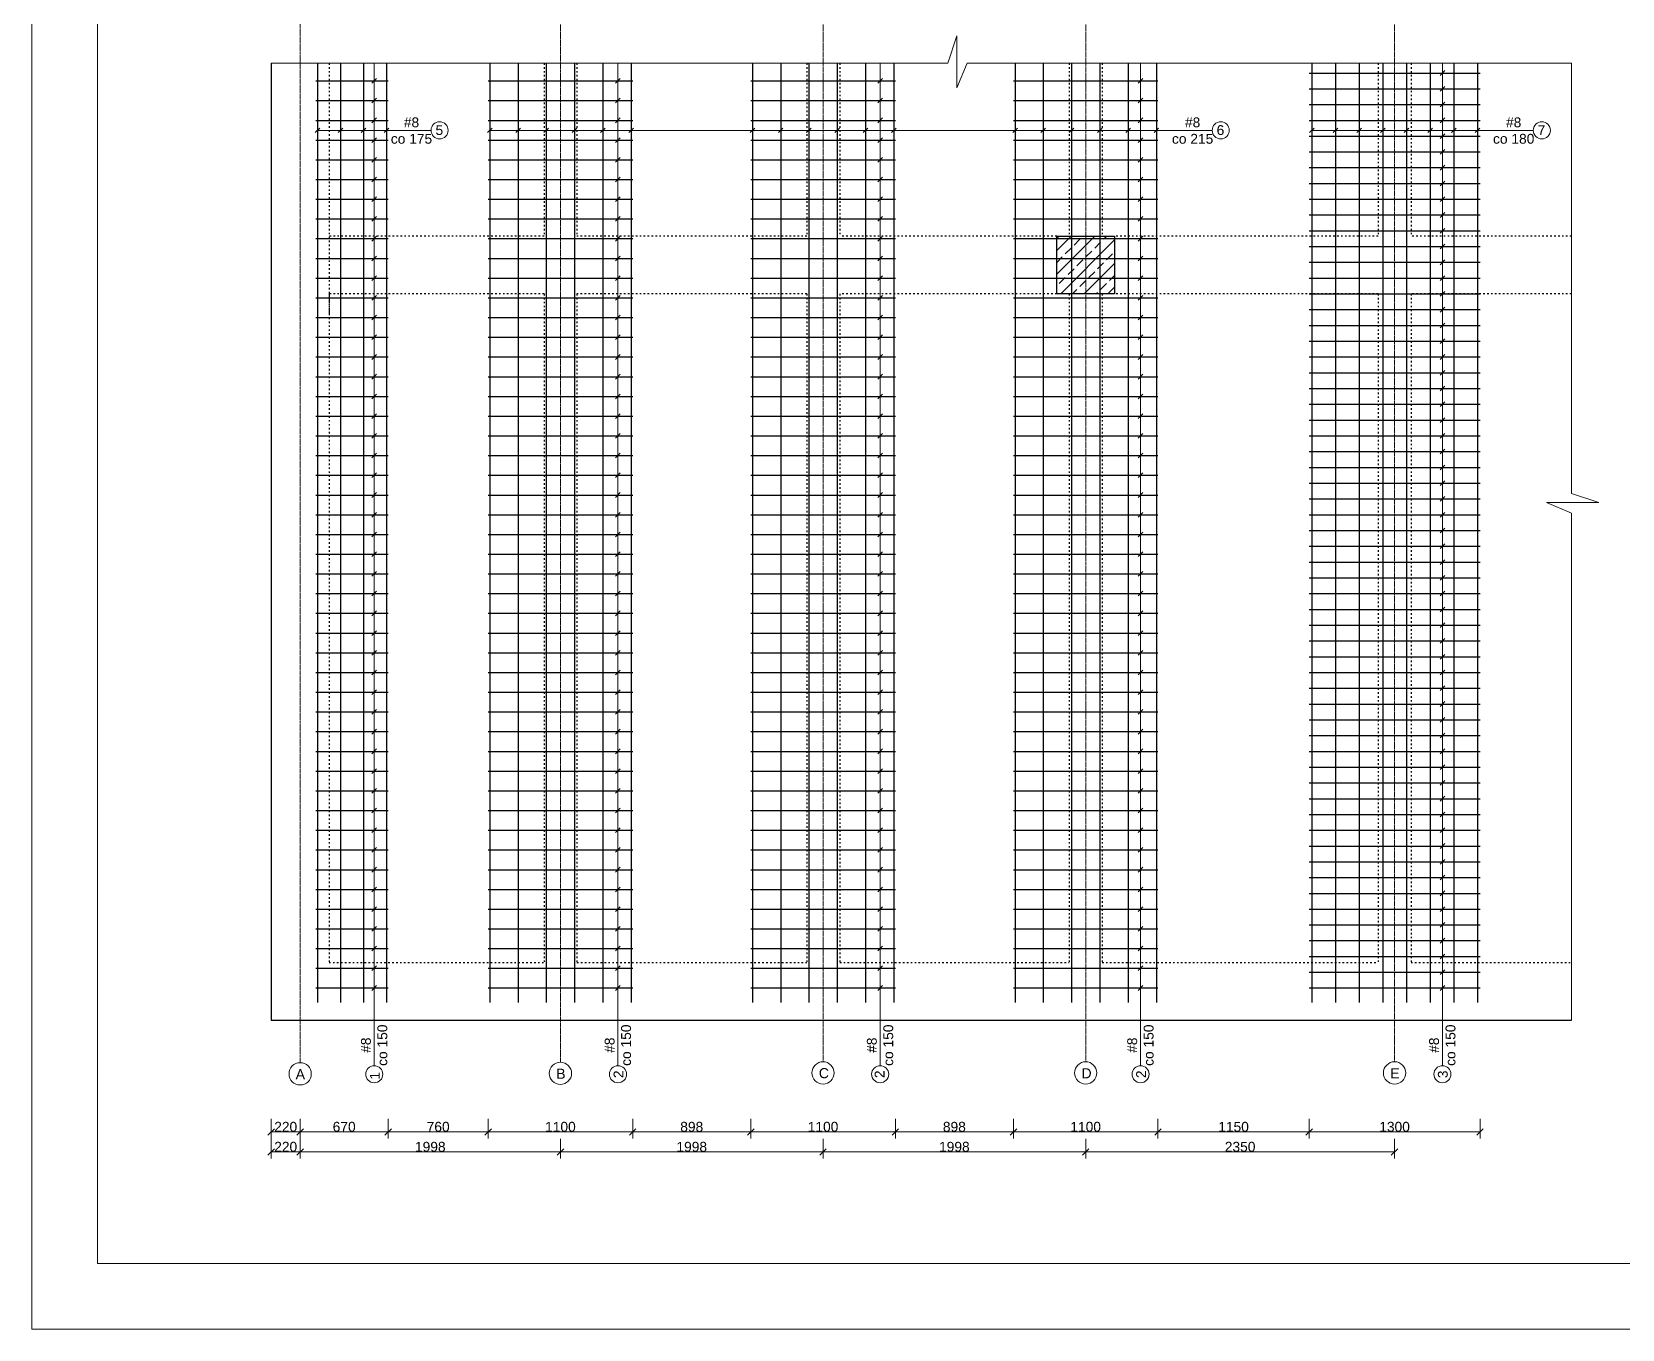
# Model space of a CAD drawing. Header units: millimetres. Extents: x 167217 to 300968, y 226456 to 301181.
# Drawn here: x 167217 to 179316, y 226456 to 236325 of the extents above; entities that cross this region are included whole.
import ezdxf

# ---------------------------------------------------------------- set-up
doc = ezdxf.new("R2010")
doc.units = ezdxf.units.MM
doc.linetypes.add('ACAD_ISO03W100', pattern=[30, 12, -18])
doc.linetypes.add('CENTER2', pattern=[28.575, 19.05, -3.175, 3.175, -3.175])
doc.layers.get('0').update_dxf_attribs({"lineweight": 5})
doc.layers.get('Defpoints').update_dxf_attribs({"lineweight": 25})
for name, color, linetype, lineweight in [('Linie', 7, 'Continuous', 5), ('opisówka', 255, 'Continuous', 5), ('Osie', 7, 'ACAD_ISO03W100', 5), ('Podciągi', 82, 'Continuous', 25), ('Słupy', 1, 'Continuous', 25), ('zbrojenie górne', 70, 'Continuous', 25), ('Ściany', 1, 'Continuous', 25), ('Żebra', 5, 'Continuous', 25)]:
    doc.layers.add(name, color=color, linetype=linetype, lineweight=lineweight)
doc.styles.add('KB2', font='arial.ttf', dxfattribs={"height": 230})
doc.styles.get("Standard").update_dxf_attribs({"font": 'arial.ttf'})
doc.dimstyles.new('Kopia KB2', dxfattribs={"dimscale": 0, "dimtxt": 75, "dimasz": 50, "dimexe": 50, "dimexo": 6.25, "dimtad": 1, "dimdec": 0, "dimtxsty": 'Standard', "dimblk": 'OBLIQUE', "dimcen": 2.5, "dimclrd": 256, "dimadec": 0, "dimazin": 0, "dimtfac": 1, "dimtdec": 0, "dimtmove": 0, "dimatfit": 2, "dimldrblk": 'DOT', "dimfxl": 100, "dimfxlon": 1, "dimlwd": 5, "dimlwe": 5, "dimarcsym": 0})

# ---------------------------------------------------------------- blocks, each defined once
blk = doc.blocks.new('*U12')
at = {"layer": 'Osie', "color": 0, "linetype": 'CENTER2', "transparency": 16777216}
blk.add_line((0, 616), (0, -10129), dxfattribs=at)
blk = doc.blocks.new('*U13')
at = {"layer": 'Osie', "color": 0, "linetype": 'CENTER2', "transparency": 16777216}
blk.add_line((0, 602), (0, -10148), dxfattribs=at)
blk = doc.blocks.new('*U14')
at = {"layer": 'Osie', "color": 0, "linetype": 'CENTER2', "transparency": 16777216}
blk.add_line((0, 599), (0, -10144), dxfattribs=at)
blk = doc.blocks.new('*U15')
at = {"layer": 'Osie', "color": 0, "linetype": 'CENTER2', "transparency": 16777216}
blk.add_line((0, 599), (0, -10144), dxfattribs=at)
blk = doc.blocks.new('*U16')
at = {"layer": 'Osie', "color": 0, "linetype": 'CENTER2', "transparency": 16777216}
blk.add_line((0, 599), (0, -10144), dxfattribs=at)
blk = doc.blocks.new('*U35')
at = {"layer": 'zbrojenie górne', "ltscale": 100}
blk.add_line((-650, 0), (650, 0), dxfattribs=at)
blk = doc.blocks.new('*U36')
at = {"layer": 'zbrojenie górne', "color": 0, "linetype": 'ByBlock', "lineweight": -2, "transparency": 16777216}
for p in [(0, 6960), (0, 6840), (0, 6720), (0, 6600), (0, 6480), (0, 6360), (0, 6240), (0, 6120), (0, 6000), (0, 5880), (0, 5760), (0, 5640), (0, 5520), (0, 5400), (0, 5280), (0, 5160), (0, 5040), (0, 4920), (0, 4800), (0, 4680), (0, 4560), (0, 4440), (0, 4320), (0, 4200), (0, 4080), (0, 3960), (0, 3840), (0, 3720), (0, 3600), (0, 3480), (0, 3360), (0, 3240), (0, 3120), (0, 3000), (0, 2880), (0, 2760), (0, 2640), (0, 2520), (0, 2400), (0, 2280), (0, 2160), (0, 2040), (0, 1920), (0, 1800), (0, 1680), (0, 1560), (0, 1440), (0, 1320), (0, 1200), (0, 1080), (0, 960), (0, 840), (0, 720), (0, 600), (0, 480), (0, 360), (0, 240), (0, 120), (0, 0)]:
    blk.add_blockref('*U35', p, dxfattribs=at)
blk = doc.blocks.new('*U41')
at = {"layer": 'zbrojenie górne', "ltscale": 100}
blk.add_line((2, 2155), (2, -4990), dxfattribs=at)
blk = doc.blocks.new('*U42')
at = {"layer": 'zbrojenie górne', "color": 0, "linetype": 'ByBlock', "lineweight": -2, "transparency": 16777216}
for p in [(0, 0), (175, 0), (350, 0), (525, 0)]:
    blk.add_blockref('*U41', p, dxfattribs=at)
blk = doc.blocks.new('*U43')
at = {"layer": 'zbrojenie górne', "ltscale": 100}
blk.add_line((52.5, 3572.5), (52.5, -3572.5), dxfattribs=at)
blk = doc.blocks.new('*U44')
at = {"layer": 'zbrojenie górne', "color": 0, "linetype": 'ByBlock', "lineweight": -2, "transparency": 16777216}
for p in [(0, 0), (215, 0), (430, 0), (645, 0), (860, 0), (1075, 0)]:
    blk.add_blockref('*U43', p, dxfattribs=at)
blk = doc.blocks.new('*U45')
at = {"layer": 'zbrojenie górne', "ltscale": 100}
blk.add_line((0, 3572.5), (0, -3572.5), dxfattribs=at)
blk = doc.blocks.new('*U46')
at = {"layer": 'zbrojenie górne', "color": 0, "linetype": 'ByBlock', "lineweight": -2, "transparency": 16777216}
for p in [(0, 0), (180, 0), (360, 0), (540, 0), (720, 0), (900, 0), (1080, 0), (1260, 0)]:
    blk.add_blockref('*U45', p, dxfattribs=at)
blk = doc.blocks.new('*U53')
at = {"layer": 'zbrojenie górne', "ltscale": 100}
blk.add_line((52.5, 3572.5), (52.5, -3572.5), dxfattribs=at)
blk = doc.blocks.new('*U54')
at = {"layer": 'zbrojenie górne', "color": 0, "linetype": 'ByBlock', "lineweight": -2, "transparency": 16777216}
for p in [(0, 0), (215, 0), (430, 0), (645, 0), (860, 0), (1075, 0)]:
    blk.add_blockref('*U53', p, dxfattribs=at)
blk = doc.blocks.new('*U55')
at = {"layer": 'zbrojenie górne', "ltscale": 100}
blk.add_line((52.5, 3572.5), (52.5, -3572.5), dxfattribs=at)
blk = doc.blocks.new('*U56')
at = {"layer": 'zbrojenie górne', "color": 0, "linetype": 'ByBlock', "lineweight": -2, "transparency": 16777216}
for p in [(0, 0), (215, 0), (430, 0), (645, 0), (860, 0), (1075, 0)]:
    blk.add_blockref('*U55', p, dxfattribs=at)
blk = doc.blocks.new('*U57')
at = {"layer": 'zbrojenie górne', "ltscale": 100}
blk.add_line((-275, 0), (275, 0), dxfattribs=at)
blk = doc.blocks.new('*U58')
at = {"layer": 'zbrojenie górne', "color": 0, "linetype": 'ByBlock', "lineweight": -2, "transparency": 16777216}
for p in [(0, 6900), (0, 6750), (0, 6600), (0, 6450), (0, 6300), (0, 6150), (0, 6000), (0, 5850), (0, 5700), (0, 5550), (0, 5400), (0, 5250), (0, 5100), (0, 4950), (0, 4800), (0, 4650), (0, 4500), (0, 4350), (0, 4200), (0, 4050), (0, 3900), (0, 3750), (0, 3600), (0, 3450), (0, 3300), (0, 3150), (0, 3000), (0, 2850), (0, 2700), (0, 2550), (0, 2400), (0, 2250), (0, 2100), (0, 1950), (0, 1800), (0, 1650), (0, 1500), (0, 1350), (0, 1200), (0, 1050), (0, 900), (0, 750), (0, 600), (0, 450), (0, 300), (0, 150), (0, 0)]:
    blk.add_blockref('*U57', p, dxfattribs=at)
blk = doc.blocks.new('*U59')
at = {"layer": 'zbrojenie górne', "ltscale": 100}
blk.add_line((-550, 0), (550, 0), dxfattribs=at)
blk = doc.blocks.new('*U60')
at = {"layer": 'zbrojenie górne', "color": 0, "linetype": 'ByBlock', "lineweight": -2, "transparency": 16777216}
for p in [(0, 6900), (1998, 6900), (3996, 6900), (0, 6750), (1998, 6750), (3996, 6750), (0, 6600), (1998, 6600), (3996, 6600), (0, 6450), (1998, 6450), (3996, 6450), (0, 6300), (1998, 6300), (3996, 6300), (0, 6150), (1998, 6150), (3996, 6150), (0, 6000), (1998, 6000), (3996, 6000), (0, 5850), (1998, 5850), (3996, 5850), (0, 5700), (1998, 5700), (3996, 5700), (0, 5550), (1998, 5550), (3996, 5550), (0, 5400), (1998, 5400), (3996, 5400), (0, 5250), (1998, 5250), (3996, 5250), (0, 5100), (1998, 5100), (3996, 5100), (0, 4950), (1998, 4950), (3996, 4950), (0, 4800), (1998, 4800), (3996, 4800), (0, 4650), (1998, 4650), (3996, 4650), (0, 4500), (1998, 4500), (3996, 4500), (0, 4350), (1998, 4350), (3996, 4350), (0, 4200), (1998, 4200), (3996, 4200), (0, 4050), (1998, 4050), (3996, 4050), (0, 3900), (1998, 3900), (3996, 3900), (0, 3750), (1998, 3750), (3996, 3750), (0, 3600), (1998, 3600), (3996, 3600), (0, 3450), (1998, 3450), (3996, 3450), (0, 3300), (1998, 3300), (3996, 3300), (0, 3150), (1998, 3150), (3996, 3150), (0, 3000), (1998, 3000), (3996, 3000), (0, 2850), (1998, 2850), (3996, 2850), (0, 2700), (1998, 2700), (3996, 2700), (0, 2550), (1998, 2550), (3996, 2550), (0, 2400), (1998, 2400), (3996, 2400), (0, 2250), (1998, 2250), (3996, 2250), (0, 2100), (1998, 2100), (3996, 2100), (0, 1950), (1998, 1950), (3996, 1950), (0, 1800), (1998, 1800), (3996, 1800), (0, 1650), (1998, 1650), (3996, 1650), (0, 1500), (1998, 1500), (3996, 1500), (0, 1350), (1998, 1350), (3996, 1350), (0, 1200), (1998, 1200), (3996, 1200), (0, 1050), (1998, 1050), (3996, 1050), (0, 900), (1998, 900), (3996, 900), (0, 750), (1998, 750), (3996, 750), (0, 600), (1998, 600), (3996, 600), (0, 450), (1998, 450), (3996, 450), (0, 300), (1998, 300), (3996, 300), (0, 150), (1998, 150), (3996, 150), (0, 0), (1998, 0), (3996, 0)]:
    blk.add_blockref('*U59', p, dxfattribs=at)
blk = doc.blocks.new('_Oblique')
at = {"color": 0, "linetype": 'ByBlock', "lineweight": -2}
blk.add_line((-0.5, -0.5), (0.5, 0.5), dxfattribs=at)
blk = doc.blocks.new('*D66')
at = {"layer": 'Defpoints', "color": 0, "lineweight": 5, "ltscale": 100, "transparency": 16777216}
for p in [(169038, 228806), (169258, 228806), (169258, 227956)]:
    blk.add_point(p, dxfattribs=at)
at = {"layer": 'opisówka', "color": 0, "linetype": 'Continuous', "lineweight": 5, "ltscale": 100, "transparency": 16777216}
for p, q in [((169038, 228056), (169038, 227906)), ((169258, 228056), (169258, 227906))]:
    blk.add_line(p, q, dxfattribs=at)
at = {"layer": 'opisówka', "linetype": 'Continuous', "lineweight": 5, "ltscale": 100, "transparency": 16777216}
blk.add_line((169038, 227956), (169258, 227956), dxfattribs=at)
at = {"layer": 'opisówka', "lineweight": 5, "ltscale": 100, "transparency": 16777216, "xscale": 50, "yscale": 50, "zscale": 50, "rotation": 180}
blk.add_blockref('_Oblique', (169038, 227956), dxfattribs=at)
at = {"layer": 'opisówka', "lineweight": 5, "ltscale": 100, "transparency": 16777216, "xscale": 50, "yscale": 50, "zscale": 50}
blk.add_blockref('_Oblique', (169258, 227956), dxfattribs=at)
at = {"layer": 'opisówka', "color": 0, "ltscale": 100, "transparency": 16777216, "insert": (169148, 227995), "char_height": 75, "attachment_point": 5}
blk.add_mtext('220', dxfattribs=at)
blk = doc.blocks.new('_Dot')
at = {"color": 0, "linetype": 'ByBlock', "lineweight": -2}
blk.add_line((-0.5, 0), (-1, 0), dxfattribs=at)
at = {"color": 0, "linetype": 'ByBlock', "const_width": 0.5}
blk.add_lwpolyline([(-0.25, 0, 1), (0.25, 0, 1)], format="xyb", close=True, dxfattribs=at)
blk = doc.blocks.new('*D67')
at = {"layer": 'Defpoints', "color": 0, "lineweight": 5, "ltscale": 100, "transparency": 16777216}
for p in [(169928, 229051), (169258, 228806), (169928, 227956)]:
    blk.add_point(p, dxfattribs=at)
at = {"layer": 'opisówka', "color": 0, "linetype": 'Continuous', "lineweight": 5, "ltscale": 100, "transparency": 16777216}
for p, q in [((169258, 228056), (169258, 227906)), ((169928, 228056), (169928, 227906))]:
    blk.add_line(p, q, dxfattribs=at)
at = {"layer": 'opisówka', "linetype": 'Continuous', "lineweight": 5, "ltscale": 100, "transparency": 16777216}
blk.add_line((169258, 227956), (169928, 227956), dxfattribs=at)
at = {"layer": 'opisówka', "lineweight": 5, "ltscale": 100, "transparency": 16777216, "xscale": 50, "yscale": 50, "zscale": 50, "rotation": 180}
blk.add_blockref('_Oblique', (169258, 227956), dxfattribs=at)
at = {"layer": 'opisówka', "lineweight": 5, "ltscale": 100, "transparency": 16777216, "xscale": 50, "yscale": 50, "zscale": 50}
blk.add_blockref('_Oblique', (169928, 227956), dxfattribs=at)
at = {"layer": 'opisówka', "color": 0, "ltscale": 100, "transparency": 16777216, "insert": (169593, 227995), "char_height": 75, "attachment_point": 5}
blk.add_mtext('670', dxfattribs=at)
blk = doc.blocks.new('*D68')
at = {"layer": 'Defpoints', "color": 0, "lineweight": 5, "ltscale": 100, "transparency": 16777216}
for p in [(169928, 229051), (170688, 229051), (170688, 227956)]:
    blk.add_point(p, dxfattribs=at)
at = {"layer": 'opisówka', "color": 0, "linetype": 'Continuous', "lineweight": 5, "ltscale": 100, "transparency": 16777216}
for p, q in [((169928, 228056), (169928, 227906)), ((170688, 228056), (170688, 227906))]:
    blk.add_line(p, q, dxfattribs=at)
at = {"layer": 'opisówka', "linetype": 'Continuous', "lineweight": 5, "ltscale": 100, "transparency": 16777216}
blk.add_line((169928, 227956), (170688, 227956), dxfattribs=at)
at = {"layer": 'opisówka', "lineweight": 5, "ltscale": 100, "transparency": 16777216, "xscale": 50, "yscale": 50, "zscale": 50, "rotation": 180}
blk.add_blockref('_Oblique', (169928, 227956), dxfattribs=at)
at = {"layer": 'opisówka', "lineweight": 5, "ltscale": 100, "transparency": 16777216, "xscale": 50, "yscale": 50, "zscale": 50}
blk.add_blockref('_Oblique', (170688, 227956), dxfattribs=at)
at = {"layer": 'opisówka', "color": 0, "ltscale": 100, "transparency": 16777216, "insert": (170308, 227995), "char_height": 75, "attachment_point": 5}
blk.add_mtext('760', dxfattribs=at)
blk = doc.blocks.new('*D69')
at = {"layer": 'Defpoints', "color": 0, "lineweight": 5, "ltscale": 100, "transparency": 16777216}
for p in [(170688, 229051), (171788, 229051), (171788, 227956)]:
    blk.add_point(p, dxfattribs=at)
at = {"layer": 'opisówka', "color": 0, "linetype": 'Continuous', "lineweight": 5, "ltscale": 100, "transparency": 16777216}
for p, q in [((170688, 228056), (170688, 227906)), ((171788, 228056), (171788, 227906))]:
    blk.add_line(p, q, dxfattribs=at)
at = {"layer": 'opisówka', "linetype": 'Continuous', "lineweight": 5, "ltscale": 100, "transparency": 16777216}
blk.add_line((170688, 227956), (171788, 227956), dxfattribs=at)
at = {"layer": 'opisówka', "lineweight": 5, "ltscale": 100, "transparency": 16777216, "xscale": 50, "yscale": 50, "zscale": 50, "rotation": 180}
blk.add_blockref('_Oblique', (170688, 227956), dxfattribs=at)
at = {"layer": 'opisówka', "lineweight": 5, "ltscale": 100, "transparency": 16777216, "xscale": 50, "yscale": 50, "zscale": 50}
blk.add_blockref('_Oblique', (171788, 227956), dxfattribs=at)
at = {"layer": 'opisówka', "color": 0, "ltscale": 100, "transparency": 16777216, "insert": (171238, 227995), "char_height": 75, "attachment_point": 5}
blk.add_mtext('1100', dxfattribs=at)
blk = doc.blocks.new('*D70')
at = {"layer": 'Defpoints', "color": 0, "lineweight": 5, "ltscale": 100, "transparency": 16777216}
for p in [(171788, 229051), (172686, 229051), (172686, 227956)]:
    blk.add_point(p, dxfattribs=at)
at = {"layer": 'opisówka', "color": 0, "linetype": 'Continuous', "lineweight": 5, "ltscale": 100, "transparency": 16777216}
for p, q in [((171788, 228056), (171788, 227906)), ((172686, 228056), (172686, 227906))]:
    blk.add_line(p, q, dxfattribs=at)
at = {"layer": 'opisówka', "linetype": 'Continuous', "lineweight": 5, "ltscale": 100, "transparency": 16777216}
blk.add_line((171788, 227956), (172686, 227956), dxfattribs=at)
at = {"layer": 'opisówka', "lineweight": 5, "ltscale": 100, "transparency": 16777216, "xscale": 50, "yscale": 50, "zscale": 50, "rotation": 180}
blk.add_blockref('_Oblique', (171788, 227956), dxfattribs=at)
at = {"layer": 'opisówka', "lineweight": 5, "ltscale": 100, "transparency": 16777216, "xscale": 50, "yscale": 50, "zscale": 50}
blk.add_blockref('_Oblique', (172686, 227956), dxfattribs=at)
at = {"layer": 'opisówka', "color": 0, "ltscale": 100, "transparency": 16777216, "insert": (172237, 227995), "char_height": 75, "attachment_point": 5}
blk.add_mtext('898', dxfattribs=at)
blk = doc.blocks.new('*D71')
at = {"layer": 'Defpoints', "color": 0, "lineweight": 5, "ltscale": 100, "transparency": 16777216}
for p in [(172686, 229051), (173786, 229051), (173786, 227956)]:
    blk.add_point(p, dxfattribs=at)
at = {"layer": 'opisówka', "color": 0, "linetype": 'Continuous', "lineweight": 5, "ltscale": 100, "transparency": 16777216}
for p, q in [((172686, 228056), (172686, 227906)), ((173786, 228056), (173786, 227906))]:
    blk.add_line(p, q, dxfattribs=at)
at = {"layer": 'opisówka', "linetype": 'Continuous', "lineweight": 5, "ltscale": 100, "transparency": 16777216}
blk.add_line((172686, 227956), (173786, 227956), dxfattribs=at)
at = {"layer": 'opisówka', "lineweight": 5, "ltscale": 100, "transparency": 16777216, "xscale": 50, "yscale": 50, "zscale": 50, "rotation": 180}
blk.add_blockref('_Oblique', (172686, 227956), dxfattribs=at)
at = {"layer": 'opisówka', "lineweight": 5, "ltscale": 100, "transparency": 16777216, "xscale": 50, "yscale": 50, "zscale": 50}
blk.add_blockref('_Oblique', (173786, 227956), dxfattribs=at)
at = {"layer": 'opisówka', "color": 0, "ltscale": 100, "transparency": 16777216, "insert": (173236, 227995), "char_height": 75, "attachment_point": 5}
blk.add_mtext('1100', dxfattribs=at)
blk = doc.blocks.new('*D72')
at = {"layer": 'Defpoints', "color": 0, "lineweight": 5, "ltscale": 100, "transparency": 16777216}
for p in [(173786, 229051), (174684, 229051), (174684, 227956)]:
    blk.add_point(p, dxfattribs=at)
at = {"layer": 'opisówka', "color": 0, "linetype": 'Continuous', "lineweight": 5, "ltscale": 100, "transparency": 16777216}
for p, q in [((173786, 228056), (173786, 227906)), ((174684, 228056), (174684, 227906))]:
    blk.add_line(p, q, dxfattribs=at)
at = {"layer": 'opisówka', "linetype": 'Continuous', "lineweight": 5, "ltscale": 100, "transparency": 16777216}
blk.add_line((173786, 227956), (174684, 227956), dxfattribs=at)
at = {"layer": 'opisówka', "lineweight": 5, "ltscale": 100, "transparency": 16777216, "xscale": 50, "yscale": 50, "zscale": 50, "rotation": 180}
blk.add_blockref('_Oblique', (173786, 227956), dxfattribs=at)
at = {"layer": 'opisówka', "lineweight": 5, "ltscale": 100, "transparency": 16777216, "xscale": 50, "yscale": 50, "zscale": 50}
blk.add_blockref('_Oblique', (174684, 227956), dxfattribs=at)
at = {"layer": 'opisówka', "color": 0, "ltscale": 100, "transparency": 16777216, "insert": (174235, 227995), "char_height": 75, "attachment_point": 5}
blk.add_mtext('898', dxfattribs=at)
blk = doc.blocks.new('*D73')
at = {"layer": 'Defpoints', "color": 0, "lineweight": 5, "ltscale": 100, "transparency": 16777216}
for p in [(174684, 229051), (175784, 229051), (175784, 227956)]:
    blk.add_point(p, dxfattribs=at)
at = {"layer": 'opisówka', "color": 0, "linetype": 'Continuous', "lineweight": 5, "ltscale": 100, "transparency": 16777216}
for p, q in [((174684, 228056), (174684, 227906)), ((175784, 228056), (175784, 227906))]:
    blk.add_line(p, q, dxfattribs=at)
at = {"layer": 'opisówka', "linetype": 'Continuous', "lineweight": 5, "ltscale": 100, "transparency": 16777216}
blk.add_line((174684, 227956), (175784, 227956), dxfattribs=at)
at = {"layer": 'opisówka', "lineweight": 5, "ltscale": 100, "transparency": 16777216, "xscale": 50, "yscale": 50, "zscale": 50, "rotation": 180}
blk.add_blockref('_Oblique', (174684, 227956), dxfattribs=at)
at = {"layer": 'opisówka', "lineweight": 5, "ltscale": 100, "transparency": 16777216, "xscale": 50, "yscale": 50, "zscale": 50}
blk.add_blockref('_Oblique', (175784, 227956), dxfattribs=at)
at = {"layer": 'opisówka', "color": 0, "ltscale": 100, "transparency": 16777216, "insert": (175234, 227995), "char_height": 75, "attachment_point": 5}
blk.add_mtext('1100', dxfattribs=at)
blk = doc.blocks.new('*D74')
at = {"layer": 'Defpoints', "color": 0, "lineweight": 5, "ltscale": 100, "transparency": 16777216}
for p in [(175784, 229051), (176934, 229051), (176934, 227956)]:
    blk.add_point(p, dxfattribs=at)
at = {"layer": 'opisówka', "color": 0, "linetype": 'Continuous', "lineweight": 5, "ltscale": 100, "transparency": 16777216}
for p, q in [((175784, 228056), (175784, 227906)), ((176934, 228056), (176934, 227906))]:
    blk.add_line(p, q, dxfattribs=at)
at = {"layer": 'opisówka', "linetype": 'Continuous', "lineweight": 5, "ltscale": 100, "transparency": 16777216}
blk.add_line((175784, 227956), (176934, 227956), dxfattribs=at)
at = {"layer": 'opisówka', "lineweight": 5, "ltscale": 100, "transparency": 16777216, "xscale": 50, "yscale": 50, "zscale": 50, "rotation": 180}
blk.add_blockref('_Oblique', (175784, 227956), dxfattribs=at)
at = {"layer": 'opisówka', "lineweight": 5, "ltscale": 100, "transparency": 16777216, "xscale": 50, "yscale": 50, "zscale": 50}
blk.add_blockref('_Oblique', (176934, 227956), dxfattribs=at)
at = {"layer": 'opisówka', "color": 0, "ltscale": 100, "transparency": 16777216, "insert": (176359, 227995), "char_height": 75, "attachment_point": 5}
blk.add_mtext('1150', dxfattribs=at)
blk = doc.blocks.new('*D75')
at = {"layer": 'Defpoints', "color": 0, "lineweight": 5, "ltscale": 100, "transparency": 16777216}
for p in [(176934, 229051), (178234, 229051), (178234, 227956)]:
    blk.add_point(p, dxfattribs=at)
at = {"layer": 'opisówka', "color": 0, "linetype": 'Continuous', "lineweight": 5, "ltscale": 100, "transparency": 16777216}
for p, q in [((176934, 228056), (176934, 227906)), ((178234, 228056), (178234, 227906))]:
    blk.add_line(p, q, dxfattribs=at)
at = {"layer": 'opisówka', "linetype": 'Continuous', "lineweight": 5, "ltscale": 100, "transparency": 16777216}
blk.add_line((176934, 227956), (178234, 227956), dxfattribs=at)
at = {"layer": 'opisówka', "lineweight": 5, "ltscale": 100, "transparency": 16777216, "xscale": 50, "yscale": 50, "zscale": 50, "rotation": 180}
blk.add_blockref('_Oblique', (176934, 227956), dxfattribs=at)
at = {"layer": 'opisówka', "lineweight": 5, "ltscale": 100, "transparency": 16777216, "xscale": 50, "yscale": 50, "zscale": 50}
blk.add_blockref('_Oblique', (178234, 227956), dxfattribs=at)
at = {"layer": 'opisówka', "color": 0, "ltscale": 100, "transparency": 16777216, "insert": (177584, 227995), "char_height": 75, "attachment_point": 5}
blk.add_mtext('1300', dxfattribs=at)
blk = doc.blocks.new('*D76')
at = {"layer": 'Defpoints', "color": 0, "lineweight": 5, "ltscale": 100, "transparency": 16777216}
for p in [(169038, 228806), (169258, 228806), (169258, 227804)]:
    blk.add_point(p, dxfattribs=at)
at = {"layer": 'opisówka', "color": 0, "linetype": 'Continuous', "lineweight": 5, "ltscale": 100, "transparency": 16777216}
for p, q in [((169038, 227904), (169038, 227754)), ((169258, 227904), (169258, 227754))]:
    blk.add_line(p, q, dxfattribs=at)
at = {"layer": 'opisówka', "linetype": 'Continuous', "lineweight": 5, "ltscale": 100, "transparency": 16777216}
blk.add_line((169038, 227804), (169258, 227804), dxfattribs=at)
at = {"layer": 'opisówka', "lineweight": 5, "ltscale": 100, "transparency": 16777216, "xscale": 50, "yscale": 50, "zscale": 50, "rotation": 180}
blk.add_blockref('_Oblique', (169038, 227804), dxfattribs=at)
at = {"layer": 'opisówka', "lineweight": 5, "ltscale": 100, "transparency": 16777216, "xscale": 50, "yscale": 50, "zscale": 50}
blk.add_blockref('_Oblique', (169258, 227804), dxfattribs=at)
at = {"layer": 'opisówka', "color": 0, "ltscale": 100, "transparency": 16777216, "insert": (169148, 227843), "char_height": 75, "attachment_point": 5}
blk.add_mtext('220', dxfattribs=at)
blk = doc.blocks.new('*D77')
at = {"layer": 'Defpoints', "color": 0, "lineweight": 5, "ltscale": 100, "transparency": 16777216}
for p in [(169258, 228806), (171238, 228806), (171238, 227804)]:
    blk.add_point(p, dxfattribs=at)
at = {"layer": 'opisówka', "color": 0, "linetype": 'Continuous', "lineweight": 5, "ltscale": 100, "transparency": 16777216}
for p, q in [((169258, 227904), (169258, 227754)), ((171238, 227904), (171238, 227754))]:
    blk.add_line(p, q, dxfattribs=at)
at = {"layer": 'opisówka', "linetype": 'Continuous', "lineweight": 5, "ltscale": 100, "transparency": 16777216}
blk.add_line((169258, 227804), (171238, 227804), dxfattribs=at)
at = {"layer": 'opisówka', "lineweight": 5, "ltscale": 100, "transparency": 16777216, "xscale": 50, "yscale": 50, "zscale": 50, "rotation": 180}
blk.add_blockref('_Oblique', (169258, 227804), dxfattribs=at)
at = {"layer": 'opisówka', "lineweight": 5, "ltscale": 100, "transparency": 16777216, "xscale": 50, "yscale": 50, "zscale": 50}
blk.add_blockref('_Oblique', (171238, 227804), dxfattribs=at)
at = {"layer": 'opisówka', "color": 0, "ltscale": 100, "transparency": 16777216, "insert": (170248, 227843), "char_height": 75, "attachment_point": 5}
blk.add_mtext('{\\fArial|b0|i0|c238|p34;1998}', dxfattribs=at)
blk = doc.blocks.new('*D78')
at = {"layer": 'Defpoints', "color": 0, "lineweight": 5, "ltscale": 100, "transparency": 16777216}
for p in [(171238, 228806), (173236, 228806), (173236, 227804)]:
    blk.add_point(p, dxfattribs=at)
at = {"layer": 'opisówka', "color": 0, "linetype": 'Continuous', "lineweight": 5, "ltscale": 100, "transparency": 16777216}
for p, q in [((171238, 227904), (171238, 227754)), ((173236, 227904), (173236, 227754))]:
    blk.add_line(p, q, dxfattribs=at)
at = {"layer": 'opisówka', "linetype": 'Continuous', "lineweight": 5, "ltscale": 100, "transparency": 16777216}
blk.add_line((171238, 227804), (173236, 227804), dxfattribs=at)
at = {"layer": 'opisówka', "lineweight": 5, "ltscale": 100, "transparency": 16777216, "xscale": 50, "yscale": 50, "zscale": 50, "rotation": 180}
blk.add_blockref('_Oblique', (171238, 227804), dxfattribs=at)
at = {"layer": 'opisówka', "lineweight": 5, "ltscale": 100, "transparency": 16777216, "xscale": 50, "yscale": 50, "zscale": 50}
blk.add_blockref('_Oblique', (173236, 227804), dxfattribs=at)
at = {"layer": 'opisówka', "color": 0, "ltscale": 100, "transparency": 16777216, "insert": (172237, 227843), "char_height": 75, "attachment_point": 5}
blk.add_mtext('1998', dxfattribs=at)
blk = doc.blocks.new('*D79')
at = {"layer": 'Defpoints', "color": 0, "lineweight": 5, "ltscale": 100, "transparency": 16777216}
for p in [(173236, 228806), (175234, 228806), (175234, 227804)]:
    blk.add_point(p, dxfattribs=at)
at = {"layer": 'opisówka', "color": 0, "linetype": 'Continuous', "lineweight": 5, "ltscale": 100, "transparency": 16777216}
for p, q in [((173236, 227904), (173236, 227754)), ((175234, 227904), (175234, 227754))]:
    blk.add_line(p, q, dxfattribs=at)
at = {"layer": 'opisówka', "linetype": 'Continuous', "lineweight": 5, "ltscale": 100, "transparency": 16777216}
blk.add_line((173236, 227804), (175234, 227804), dxfattribs=at)
at = {"layer": 'opisówka', "lineweight": 5, "ltscale": 100, "transparency": 16777216, "xscale": 50, "yscale": 50, "zscale": 50, "rotation": 180}
blk.add_blockref('_Oblique', (173236, 227804), dxfattribs=at)
at = {"layer": 'opisówka', "lineweight": 5, "ltscale": 100, "transparency": 16777216, "xscale": 50, "yscale": 50, "zscale": 50}
blk.add_blockref('_Oblique', (175234, 227804), dxfattribs=at)
at = {"layer": 'opisówka', "color": 0, "ltscale": 100, "transparency": 16777216, "insert": (174235, 227843), "char_height": 75, "attachment_point": 5}
blk.add_mtext('1998', dxfattribs=at)
blk = doc.blocks.new('*D80')
at = {"layer": 'Defpoints', "color": 0, "lineweight": 5, "ltscale": 100, "transparency": 16777216}
for p in [(175234, 228806), (177584, 228806), (177584, 227804)]:
    blk.add_point(p, dxfattribs=at)
at = {"layer": 'opisówka', "color": 0, "linetype": 'Continuous', "lineweight": 5, "ltscale": 100, "transparency": 16777216}
for p, q in [((175234, 227904), (175234, 227754)), ((177584, 227904), (177584, 227754))]:
    blk.add_line(p, q, dxfattribs=at)
at = {"layer": 'opisówka', "linetype": 'Continuous', "lineweight": 5, "ltscale": 100, "transparency": 16777216}
blk.add_line((175234, 227804), (177584, 227804), dxfattribs=at)
at = {"layer": 'opisówka', "lineweight": 5, "ltscale": 100, "transparency": 16777216, "xscale": 50, "yscale": 50, "zscale": 50, "rotation": 180}
blk.add_blockref('_Oblique', (175234, 227804), dxfattribs=at)
at = {"layer": 'opisówka', "lineweight": 5, "ltscale": 100, "transparency": 16777216, "xscale": 50, "yscale": 50, "zscale": 50}
blk.add_blockref('_Oblique', (177584, 227804), dxfattribs=at)
at = {"layer": 'opisówka', "color": 0, "ltscale": 100, "transparency": 16777216, "insert": (176409, 227843), "char_height": 75, "attachment_point": 5}
blk.add_mtext('2350', dxfattribs=at)
blk = doc.blocks.new('*U84')
at = {"layer": 'opisówka', "ltscale": 100}
blk.add_line((-18, -18), (18, 18), dxfattribs=at)
blk = doc.blocks.new('*U85')
at = {"layer": 'opisówka', "color": 0, "linetype": 'ByBlock', "lineweight": -2, "transparency": 16777216}
for p in [(0, 0), (0, -150), (0, -300), (0, -450), (0, -600), (0, -750), (0, -900), (0, -1050), (0, -1200), (0, -1350), (0, -1500), (0, -1650), (0, -1800), (0, -1950), (0, -2100), (0, -2250), (0, -2400), (0, -2550), (0, -2700), (0, -2850), (0, -3000), (0, -3150), (0, -3300), (0, -3450), (0, -3600), (0, -3750), (0, -3900), (0, -4050), (0, -4200), (0, -4350), (0, -4500), (0, -4650), (0, -4800), (0, -4950), (0, -5100), (0, -5250), (0, -5400), (0, -5550), (0, -5700), (0, -5850), (0, -6000), (0, -6150), (0, -6300), (0, -6450), (0, -6600), (0, -6750), (0, -6900)]:
    blk.add_blockref('*U84', p, dxfattribs=at)
blk = doc.blocks.new('*U86')
at = {"layer": 'opisówka', "ltscale": 100}
blk.add_line((-18, -18), (18, 18), dxfattribs=at)
blk = doc.blocks.new('*U87')
at = {"layer": 'opisówka', "color": 0, "linetype": 'ByBlock', "lineweight": -2, "transparency": 16777216}
for p in [(0, 0), (0, -150), (0, -300), (0, -450), (0, -600), (0, -750), (0, -900), (0, -1050), (0, -1200), (0, -1350), (0, -1500), (0, -1650), (0, -1800), (0, -1950), (0, -2100), (0, -2250), (0, -2400), (0, -2550), (0, -2700), (0, -2850), (0, -3000), (0, -3150), (0, -3300), (0, -3450), (0, -3600), (0, -3750), (0, -3900), (0, -4050), (0, -4200), (0, -4350), (0, -4500), (0, -4650), (0, -4800), (0, -4950), (0, -5100), (0, -5250), (0, -5400), (0, -5550), (0, -5700), (0, -5850), (0, -6000), (0, -6150), (0, -6300), (0, -6450), (0, -6600), (0, -6750), (0, -6900)]:
    blk.add_blockref('*U86', p, dxfattribs=at)
blk = doc.blocks.new('*U88')
at = {"layer": 'opisówka', "ltscale": 100}
blk.add_line((-18, -18), (18, 18), dxfattribs=at)
blk = doc.blocks.new('*U89')
at = {"layer": 'opisówka', "color": 0, "linetype": 'ByBlock', "lineweight": -2, "transparency": 16777216}
for p in [(0, 0), (0, -150), (0, -300), (0, -450), (0, -600), (0, -750), (0, -900), (0, -1050), (0, -1200), (0, -1350), (0, -1500), (0, -1650), (0, -1800), (0, -1950), (0, -2100), (0, -2250), (0, -2400), (0, -2550), (0, -2700), (0, -2850), (0, -3000), (0, -3150), (0, -3300), (0, -3450), (0, -3600), (0, -3750), (0, -3900), (0, -4050), (0, -4200), (0, -4350), (0, -4500), (0, -4650), (0, -4800), (0, -4950), (0, -5100), (0, -5250), (0, -5400), (0, -5550), (0, -5700), (0, -5850), (0, -6000), (0, -6150), (0, -6300), (0, -6450), (0, -6600), (0, -6750), (0, -6900)]:
    blk.add_blockref('*U88', p, dxfattribs=at)
blk = doc.blocks.new('*U90')
at = {"layer": 'opisówka', "ltscale": 100}
blk.add_line((-18, -18), (18, 18), dxfattribs=at)
blk = doc.blocks.new('*U91')
at = {"layer": 'opisówka', "color": 0, "linetype": 'ByBlock', "lineweight": -2, "transparency": 16777216}
for p in [(0, 0), (0, -120), (0, -240), (0, -360), (0, -480), (0, -600), (0, -720), (0, -840), (0, -960), (0, -1080), (0, -1200), (0, -1320), (0, -1440), (0, -1560), (0, -1680), (0, -1800), (0, -1920), (0, -2040), (0, -2160), (0, -2280), (0, -2400), (0, -2520), (0, -2640), (0, -2760), (0, -2880), (0, -3000), (0, -3120), (0, -3240), (0, -3360), (0, -3480), (0, -3600), (0, -3720), (0, -3840), (0, -3960), (0, -4080), (0, -4200), (0, -4320), (0, -4440), (0, -4560), (0, -4680), (0, -4800), (0, -4920), (0, -5040), (0, -5160), (0, -5280), (0, -5400), (0, -5520), (0, -5640), (0, -5760), (0, -5880), (0, -6000), (0, -6120), (0, -6240), (0, -6360), (0, -6480), (0, -6600), (0, -6720), (0, -6840), (0, -6960)]:
    blk.add_blockref('*U90', p, dxfattribs=at)
blk = doc.blocks.new('*U92')
at = {"layer": 'opisówka', "ltscale": 100}
blk.add_line((-18, -18), (18, 18), dxfattribs=at)
blk = doc.blocks.new('*U93')
at = {"layer": 'opisówka', "color": 0, "linetype": 'ByBlock', "lineweight": -2, "transparency": 16777216}
for p in [(0, 0), (0, -150), (0, -300), (0, -450), (0, -600), (0, -750), (0, -900), (0, -1050), (0, -1200), (0, -1350), (0, -1500), (0, -1650), (0, -1800), (0, -1950), (0, -2100), (0, -2250), (0, -2400), (0, -2550), (0, -2700), (0, -2850), (0, -3000), (0, -3150), (0, -3300), (0, -3450), (0, -3600), (0, -3750), (0, -3900), (0, -4050), (0, -4200), (0, -4350), (0, -4500), (0, -4650), (0, -4800), (0, -4950), (0, -5100), (0, -5250), (0, -5400), (0, -5550), (0, -5700), (0, -5850), (0, -6000), (0, -6150), (0, -6300), (0, -6450), (0, -6600), (0, -6750), (0, -6900)]:
    blk.add_blockref('*U92', p, dxfattribs=at)

msp = doc.modelspace()

# ---------------------------------------------------------------- hatches: boundary and pattern name
at = {"layer": 'Linie', "ltscale": 100}
h = msp.add_hatch(dxfattribs=at)
h.set_pattern_fill('ANSI33', color=256, scale=20)
h.set_pattern_definition([(45, (168859.05, 169235.8), (-89.80256, 89.80256), []), (45, (168948.85, 169235.8), (-89.80256, 89.80256), [63.5, -31.75])])
h.paths.add_polyline_path([(175454.1, 234771.3), (175014.1, 234771.3), (175014.1, 234331.3), (175454.1, 234331.3)])

# ---------------------------------------------------------------- linework, layer by layer
at = {"layer": 'opisówka', "ltscale": 100}
for p, q in [((174184.1, 236086.3), (174252.9, 236293.4)), ((174252.9, 236293.4), (174252.9, 235897.3)), ((169038, 236086.3), (174184.1, 236086.3)), ((169821.9, 236086.3), (169821.9, 228460.3)), ((171675.8, 236086.3), (171675.8, 228460.3)), ((173670.7, 236086.3), (173670.7, 228460.3)), ((174252.9, 235897.3), (174332.1, 236086.3)), ((174332.1, 236086.3), (178930, 236086.3)), ((175651.6, 236086.3), (175651.6, 228460.3)), ((177948, 236086.3), (177948, 228460.3)), ((178930, 236086.3), (178930, 232812)), ((169372.9, 235557.5), (169408.2, 235592.9)), ((169390.5, 235575.2), (170253.9, 235575.2)), ((169547.9, 235557.5), (169583.2, 235592.9)), ((169722.9, 235557.5), (169758.2, 235592.9)), ((169897.9, 235557.5), (169933.2, 235592.9)), ((170682.9, 235557.5), (170718.2, 235592.9)), ((170700.6, 235575.2), (176196.5, 235575.2)), ((170897.9, 235557.5), (170933.2, 235592.9)), ((171112.9, 235557.5), (171148.2, 235592.9)), ((171327.9, 235557.5), (171363.2, 235592.9)), ((171542.9, 235557.5), (171578.2, 235592.9)), ((171757.9, 235557.5), (171793.2, 235592.9)), ((172680.9, 235557.5), (172716.2, 235592.9)), ((172895.9, 235557.5), (172931.2, 235592.9)), ((173110.9, 235557.5), (173146.2, 235592.9)), ((173325.9, 235557.5), (173361.2, 235592.9)), ((173540.9, 235557.5), (173576.2, 235592.9)), ((173755.9, 235557.5), (173791.2, 235592.9)), ((174678.9, 235557.5), (174714.2, 235592.9)), ((174893.9, 235557.5), (174929.2, 235592.9)), ((175108.9, 235557.5), (175144.2, 235592.9)), ((175323.9, 235557.5), (175359.2, 235592.9)), ((175538.9, 235557.5), (175574.2, 235592.9)), ((175753.9, 235557.5), (175789.2, 235592.9)), ((176936.4, 235557.5), (176971.7, 235592.9)), ((176954, 235575.2), (178639, 235575.2)), ((177116.4, 235557.5), (177151.7, 235592.9)), ((177296.4, 235557.5), (177331.7, 235592.9)), ((177476.4, 235557.5), (177511.7, 235592.9)), ((177656.4, 235557.5), (177691.7, 235592.9)), ((177836.4, 235557.5), (177871.7, 235592.9)), ((178016.4, 235557.5), (178051.7, 235592.9)), ((178196.4, 235557.5), (178231.7, 235592.9)), ((178930, 232812), (179137.1, 232743.3)), ((179137.1, 232743.3), (178741, 232743.3)), ((178741, 232743.3), (178930, 232664)), ((178930, 232664), (178930, 228806.3))]:
    msp.add_line(p, q, dxfattribs=at)
for points in [[(167216.5, 241305.9), (188216.5, 241305.9), (188216.5, 226455.9), (167216.5, 226455.9)], [(167716.5, 240805.9), (187716.5, 240805.9), (187716.5, 226955.9), (167716.5, 226955.9)]]:
    msp.add_lwpolyline(points, close=True, dxfattribs=at)
for centre, radius in [((170318.9, 235575.2), 65), ((176261.5, 235575.2), 65), ((178704, 235575.2), 65), ((169258, 228398.3), 84.8), ((169821.9, 228395.3), 65), ((171238, 228401.8), 84.8), ((171675.8, 228395.3), 65), ((173236, 228405.3), 84.8), ((173670.7, 228395.3), 65), ((175234, 228405.3), 84.8), ((175651.6, 228395.3), 65), ((177584, 228405.3), 84.8), ((177948, 228395.3), 65)]:
    msp.add_circle(centre, radius, dxfattribs=at)
at = {"layer": 'Podciągi', "linetype": 'ACAD_ISO03W100'}
for p, q in [((171113.2, 234771.3), (169478, 234771.3)), ((173113.2, 234771.3), (171363.2, 234771.3)), ((175014, 234771.3), (173363.2, 234771.3)), ((177459, 234771.3), (175454, 234771.3)), ((178930, 234771.3), (177709, 234771.3)), ((171113.2, 234331.3), (169478, 234331.3)), ((173113.2, 234331.3), (171363.2, 234331.3)), ((175014, 234331.3), (173363.2, 234331.3)), ((177459, 234331.3), (175454, 234331.3)), ((178930, 234331.3), (177709, 234331.3))]:
    msp.add_line(p, q, dxfattribs=at)
at = {"layer": 'Słupy', "ltscale": 0.07}
msp.add_lwpolyline([(175014, 234771.3), (175454, 234771.3), (175454, 234331.3), (175014, 234331.3)], close=True, dxfattribs=at)
at = {"layer": 'Ściany'}
for p, q in [((169038, 236086.3), (169038, 229026.3)), ((169038, 229026.3), (169038, 228806.3)), ((169038, 228806.3), (169258, 228806.3)), ((169258, 228806.3), (178930, 228806.3))]:
    msp.add_line(p, q, dxfattribs=at)
at = {"layer": 'Ściany', "linetype": 'ACAD_ISO03W100'}
for p, q in [((169478, 236086.3), (169478, 234176.3)), ((169478, 234331.3), (169478, 229246.3)), ((169478, 229246.3), (171113.2, 229246.3)), ((171363.2, 229246.3), (173113.2, 229246.3)), ((173363.2, 229246.3), (175109, 229246.3)), ((175359, 229246.3), (177459, 229246.3)), ((177709, 229246.3), (178930, 229246.3))]:
    msp.add_line(p, q, dxfattribs=at)
at = {"layer": 'Żebra', "linetype": 'ACAD_ISO03W100'}
for p, q in [((171113.2, 236086.3), (171113.2, 234771.3)), ((171363.2, 236086.3), (171363.2, 234771.3)), ((173113.2, 236086.3), (173113.2, 234771.3)), ((173363.2, 236086.3), (173363.2, 234771.3)), ((175109, 236086.3), (175109, 234771.3)), ((175359, 236086.3), (175359, 234771.3)), ((177459, 236086.3), (177459, 234771.3)), ((177709, 236086.3), (177709, 234771.3)), ((171113.2, 234331.3), (171113.2, 229246.3)), ((171363.2, 234331.3), (171363.2, 229246.3)), ((173113.2, 234331.3), (173113.2, 229246.3)), ((173363.2, 234331.3), (173363.2, 229246.3)), ((175109, 234331.3), (175109, 229246.3)), ((175359, 234331.3), (175359, 229246.3)), ((177459, 234331.3), (177459, 229246.3)), ((177709, 234331.3), (177709, 229246.3))]:
    msp.add_line(p, q, dxfattribs=at)

# ---------------------------------------------------------------- block references
at = {"layer": 'opisówka'}
for name, p in [('*U85', (169821.9, 235951.3)), ('*U87', (171675.8, 235951.3)), ('*U93', (173670.7, 235951.3)), ('*U89', (175651.6, 235951.3)), ('*U91', (177948, 236011.3))]:
    msp.add_blockref(name, p, dxfattribs=at)
at = {"layer": 'Osie', "linetype": 'CENTER2'}
for name, p in [('*U12', (169258, 238612)), ('*U13', (171238, 238634.5)), ('*U14', (173236, 238634.5)), ('*U15', (175234, 238634.5)), ('*U16', (177584, 238634.5))]:
    msp.add_blockref(name, p, dxfattribs=at)
at = {"layer": 'zbrojenie górne'}
for name, p in [('*U42', (169388, 233931.4)), ('*U44', (170648.1, 232513.8)), ('*U54', (172646.1, 232513.8)), ('*U56', (174644.1, 232513.8)), ('*U46', (176954, 232513.8)), ('*U58', (169653, 229051.3)), ('*U60', (171238, 229051.3)), ('*U36', (177584, 229051.3))]:
    msp.add_blockref(name, p, dxfattribs=at)

# ---------------------------------------------------------------- texts
at = {"lineweight": 0, "char_height": 76.745, "width": 111.741, "attachment_point": 7}
for s, insert in [('{\\fArial|b0|i0|c238|p34;A}', (169223.6, 228357.1)), (' {\\fArial|b0|i0|c238|p34;B}', (171175.9, 228360.6)), (' {\\fArial|b0|i0|c238|p34;C}', (173173.9, 228364.1)), (' {\\fArial|b0|i0|c238|p34;D}', (175171.9, 228364.1)), (' {\\fArial|b0|i0|c238|p34;E}', (177521.9, 228364.1))]:
    msp.add_mtext(s, dxfattribs=dict(at, insert=insert))
at = {"layer": 'Linie', "ltscale": 100, "char_height": 75, "attachment_point": 1, "style": 'KB2'}
for s, width, insert in [('\\A1;\\pxqc;#8 \\P{\\fArial|b0|i0|c238|p34;co 175}', 405.03, (169902.6, 235673.4)), ('\\pxqc;{\\fArial|b0|i0|c238|p34;5}', 136.168, (170248.9, 235614.5)), ('\\A1;\\pxqc;#8 \\P{\\fArial|b0|i0|c238|p34;co 215}', 405.03, (175845.2, 235673.4)), ('\\pxqc;{\\fArial|b0|i0|c238|p34;6}', 136.168, (176191.5, 235614.5)), ('\\A1;\\pxqc;#8 \\P{\\fArial|b0|i0|c238|p34;co 180}', 405.03, (178287.7, 235673.4)), ('\\pxqc;{\\fArial|b0|i0|c238|p34;7}', 136.168, (178633.9, 235614.5))]:
    msp.add_mtext_dynamic_manual_height_columns(s, width=width, gutter_width=1150, heights=[0], dxfattribs=dict(at, insert=insert))
at = {"layer": 'Linie', "ltscale": 100, "char_height": 75, "attachment_point": 7, "rotation": 90, "style": 'KB2'}
for s, width, insert in [('\\A1;\\pxqc;#8 \\P{\\fArial|b0|i0|c238|p34;co 150}', 405.03, (169921.8, 228413.6)), ('\\A1;\\pxqc;#8 \\P{\\fArial|b0|i0|c238|p34;co 150}', 405.03, (171775.7, 228413.6)), ('\\A1;\\pxqc;#8 \\P{\\fArial|b0|i0|c238|p34;co 150}', 405.03, (173770.6, 228413.6)), ('\\A1;\\pxqc;#8 \\P{\\fArial|b0|i0|c238|p34;co 150}', 405.03, (175751.5, 228413.6)), ('\\A1;\\pxqc;#8 \\P{\\fArial|b0|i0|c238|p34;co 150}', 405.03, (178047.9, 228413.6)), ('\\pxqc;{\\fArial|b0|i0|c238|p34;1}', 136.168, (169863.4, 228315.7)), ('\\pxqc;{\\fArial|b0|i0|c238|p34;2}', 136.168, (171717.4, 228326.9)), ('\\pxqc;{\\fArial|b0|i0|c238|p34;2}', 136.168, (173704, 228326.9)), ('\\pxqc;{\\fArial|b0|i0|c238|p34;2}', 136.168, (175693.2, 228326.9)), ('\\pxqc;{\\fArial|b0|i0|c238|p34;3}', 136.168, (177989.6, 228326.2))]:
    msp.add_mtext_dynamic_manual_height_columns(s, width=width, gutter_width=1150, heights=[0], dxfattribs=dict(at, insert=insert))

# ---------------------------------------------------------------- dimensions: what is measured, and where the dimension line sits
at = {"layer": 'opisówka', "ltscale": 100}
for base, p1, p2, override, picture, middle in [((169928, 227956.3), (169258, 228806.3), (169928, 229051.3), {"dimscale": 1, "dimtmove": 1}, '*D67', (169593, 227995.3)), ((170688.1, 227956.3), (169928, 229051.3), (170688.1, 229051.3), {"dimscale": 1, "dimtmove": 1}, '*D68', (170308, 227995.3)), ((171788, 227956.3), (170688.1, 229051.3), (171788, 229051.3), {"dimscale": 1, "dimtmove": 1}, '*D69', (171238, 227995.3)), ((172686.1, 227956.3), (171788, 229051.3), (172686.1, 229051.3), {"dimscale": 1, "dimtmove": 1}, '*D70', (172237, 227995.3)), ((173786, 227956.3), (172686.1, 229051.3), (173786, 229051.3), {"dimscale": 1, "dimtmove": 1}, '*D71', (173236, 227995.3)), ((174684.1, 227956.3), (173786, 229051.3), (174684.1, 229051.3), {"dimscale": 1, "dimtmove": 1}, '*D72', (174235, 227995.3)), ((175784, 227956.3), (174684.1, 229051.3), (175784, 229051.3), {"dimscale": 1, "dimtmove": 1}, '*D73', (175234, 227995.3)), ((176934, 227956.3), (175784, 229051.3), (176934, 229051.3), {"dimscale": 1, "dimtmove": 1}, '*D74', (176359, 227995.3)), ((178234, 227956.3), (176934, 229051.3), (178234, 229051.3), {"dimscale": 1, "dimtmove": 1}, '*D75', (177584, 227995.3)), ((169258, 227956.3), (169038, 228806.3), (169258, 228806.3), {"dimscale": 1}, '*D66', (169148, 227995.3)), ((169258, 227804.5), (169038, 228806.3), (169258, 228806.3), {"dimscale": 1}, '*D76', (169148, 227843.4)), ((173236, 227804.5), (171238, 228806.3), (173236, 228806.3), {"dimscale": 1, "dimtmove": 1}, '*D78', (172237, 227843.4)), ((175234, 227804.5), (173236, 228806.3), (175234, 228806.3), {"dimscale": 1, "dimtmove": 1}, '*D79', (174235, 227843.4)), ((177584, 227804.5), (175234, 228806.3), (177584, 228806.3), {"dimscale": 1, "dimtmove": 1}, '*D80', (176409, 227843.4))]:
    dim = msp.add_linear_dim(base=base, p1=p1, p2=p2, dimstyle='Kopia KB2', override=override, dxfattribs=at)
    dim.commit()
    dim.dimension.update_dxf_attribs({"geometry": picture, "text_midpoint": middle})
dim = msp.add_linear_dim(base=(171238, 227804.5), p1=(169258, 228806.3), p2=(171238, 228806.3), text='{\\fArial|b0|i0|c238|p34;1998}', dimstyle='Kopia KB2', override={"dimscale": 1, "dimtmove": 1}, dxfattribs=at)
dim.commit()
dim.dimension.update_dxf_attribs({"geometry": '*D77', "text_midpoint": (170248, 227843.4)})

doc.saveas('drawing.dxf')
